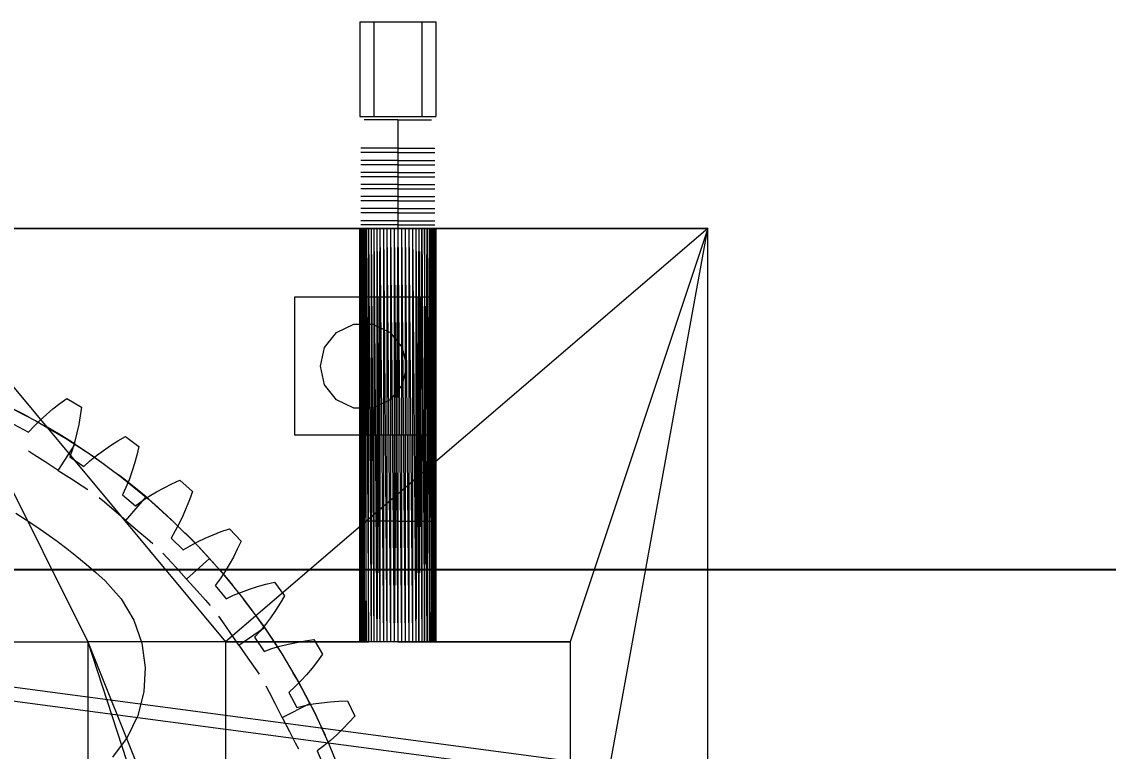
# Model space of a CAD drawing. Header units: millimetres. Extents: x -191664 to 191490, y -197311 to 10263.
# Drawn here: x 26310 to 26941, y 1876 to 2300 of the extents above; entities that cross this region are included whole.
import ezdxf

# ---------------------------------------------------------------- set-up
doc = ezdxf.new("R2010")
doc.units = ezdxf.units.MM
doc.layers.add('COTAS_P', color=1, linetype='Continuous', lineweight=0)
doc.layers.add('lateral_briquetadora', color=7, linetype='Continuous', lineweight=0)
doc.dimstyles.new('PLANTA_100', dxfattribs={"dimtxt": 250, "dimasz": 150, "dimexe": 150, "dimexo": 80, "dimgap": 100, "dimtad": 1, "dimtih": 1, "dimtoh": 1, "dimdec": 1, "dimdsep": 46, "dimcen": 0.09, "dimclrd": 1, "dimclre": 1, "dimclrt": 1, "dimadec": 0, "dimazin": 0, "dimtfac": 1, "dimtdec": 4, "dimtofl": 0, "dimtmove": 0, "dimatfit": 3, "dimfxl": 1, "dimtolj": 1, "dimtzin": 0, "dimarcsym": 0})

# ---------------------------------------------------------------- blocks, each defined once
blk = doc.blocks.new('*D8')
at = {"layer": 'COTAS_P', "color": 1, "lineweight": -2, "transparency": 16777216}
for p, q in [((25128.19, 1262), (25128.19, 2132)), ((27628.19, 1262), (27628.19, 2132)), ((25278.19, 1982), (27478.19, 1982))]:
    blk.add_line(p, q, dxfattribs=at)
at = {"layer": 'COTAS_P', "color": 1, "transparency": 16777216}
for points in [[(25278.19, 2007), (25278.19, 1957), (25128.19, 1982)], [(27478.19, 2007), (27478.19, 1957), (27628.19, 1982)]]:
    blk.add_solid(points, dxfattribs=at)
at = {"layer": 'Defpoints', "color": 0, "transparency": 16777216}
for p in [(27628.19, 1982), (25128.19, 1182), (27628.19, 1182)]:
    blk.add_point(p, dxfattribs=at)

msp = doc.modelspace()

# ---------------------------------------------------------------- linework, layer by layer
at = {"layer": 'lateral_briquetadora', "color": 9, "true_color": 0xb9c3c2}
for p, q in [((26506.19, 2300), (26550.19, 2300)), ((26506.19, 2300), (26506.19, 2245)), ((26514.19, 2300), (26542.19, 2300)), ((26514.19, 2300), (26514.19, 2245)), ((26542.19, 2300), (26542.19, 2245)), ((26550.19, 2300), (26550.19, 2245)), ((26506.19, 2245), (26550.19, 2245)), ((26512.55, 2243), (26508.69, 2243)), ((26519.51, 2243), (26512.55, 2243)), ((26514.19, 2245), (26542.19, 2245)), ((26528.19, 2243), (26519.51, 2243)), ((26528.19, 2243), (26528.19, 2226.5)), ((26528.19, 2243), (26536.86, 2243)), ((26536.86, 2243), (26543.82, 2243)), ((26543.82, 2243), (26547.69, 2243)), ((26510.99, 2226.5), (26506.74, 2226.5)), ((26510.99, 2224), (26506.74, 2224)), ((26512.55, 2226.5), (26508.69, 2226.5)), ((26512.55, 2224), (26508.69, 2224)), ((26518.64, 2226.5), (26510.99, 2226.5)), ((26518.64, 2224), (26510.99, 2224)), ((26519.51, 2226.5), (26512.55, 2226.5)), ((26519.51, 2224), (26512.55, 2224)), ((26528.19, 2226.5), (26518.64, 2226.5)), ((26528.19, 2224), (26518.64, 2224)), ((26528.19, 2226.5), (26519.51, 2226.5)), ((26528.19, 2224), (26519.51, 2224)), ((26528.19, 2226.5), (26528.19, 2224)), ((26528.19, 2226.5), (26537.73, 2226.5)), ((26528.19, 2226.5), (26536.86, 2226.5)), ((26528.19, 2224), (26528.19, 2219.5)), ((26528.19, 2224), (26536.86, 2224)), ((26528.19, 2224), (26537.73, 2224)), ((26536.86, 2226.5), (26543.82, 2226.5)), ((26536.86, 2224), (26543.82, 2224)), ((26537.73, 2226.5), (26545.39, 2226.5)), ((26537.73, 2224), (26545.39, 2224)), ((26543.82, 2226.5), (26547.69, 2226.5)), ((26543.82, 2224), (26547.69, 2224)), ((26545.39, 2226.5), (26549.63, 2226.5)), ((26545.39, 2224), (26549.63, 2224)), ((26510.99, 2219.5), (26506.74, 2219.5)), ((26510.99, 2217), (26506.74, 2217)), ((26512.55, 2219.5), (26508.69, 2219.5)), ((26512.55, 2217), (26508.69, 2217)), ((26518.64, 2219.5), (26510.99, 2219.5)), ((26518.64, 2217), (26510.99, 2217)), ((26519.51, 2219.5), (26512.55, 2219.5)), ((26519.51, 2217), (26512.55, 2217)), ((26528.19, 2219.5), (26518.64, 2219.5)), ((26528.19, 2217), (26518.64, 2217)), ((26528.19, 2219.5), (26519.51, 2219.5)), ((26528.19, 2217), (26519.51, 2217)), ((26528.19, 2219.5), (26528.19, 2217)), ((26528.19, 2219.5), (26536.86, 2219.5)), ((26528.19, 2219.5), (26537.73, 2219.5)), ((26528.19, 2217), (26528.19, 2212.5)), ((26528.19, 2217), (26536.86, 2217)), ((26528.19, 2217), (26537.73, 2217)), ((26536.86, 2219.5), (26543.82, 2219.5)), ((26536.86, 2217), (26543.82, 2217)), ((26537.73, 2219.5), (26545.39, 2219.5)), ((26537.73, 2217), (26545.39, 2217)), ((26543.82, 2219.5), (26547.69, 2219.5)), ((26543.82, 2217), (26547.69, 2217)), ((26545.39, 2219.5), (26549.63, 2219.5)), ((26545.39, 2217), (26549.63, 2217)), ((26510.99, 2212.5), (26506.74, 2212.5)), ((26510.99, 2210), (26506.74, 2210)), ((26512.55, 2212.5), (26508.69, 2212.5)), ((26512.55, 2210), (26508.69, 2210)), ((26518.64, 2212.5), (26510.99, 2212.5)), ((26518.64, 2210), (26510.99, 2210)), ((26519.51, 2212.5), (26512.55, 2212.5)), ((26519.51, 2210), (26512.55, 2210)), ((26528.19, 2212.5), (26518.64, 2212.5)), ((26528.19, 2210), (26518.64, 2210)), ((26528.19, 2212.5), (26519.51, 2212.5)), ((26528.19, 2210), (26519.51, 2210)), ((26528.19, 2212.5), (26528.19, 2210)), ((26528.19, 2212.5), (26536.86, 2212.5)), ((26528.19, 2212.5), (26537.73, 2212.5)), ((26528.19, 2210), (26528.19, 2205.5)), ((26528.19, 2210), (26536.86, 2210)), ((26528.19, 2210), (26537.73, 2210)), ((26536.86, 2212.5), (26543.82, 2212.5)), ((26536.86, 2210), (26543.82, 2210)), ((26537.73, 2212.5), (26545.39, 2212.5)), ((26537.73, 2210), (26545.39, 2210)), ((26543.82, 2212.5), (26547.69, 2212.5)), ((26543.82, 2210), (26547.69, 2210)), ((26545.39, 2212.5), (26549.63, 2212.5)), ((26545.39, 2210), (26549.63, 2210)), ((26510.99, 2205.5), (26506.74, 2205.5)), ((26510.99, 2203), (26506.74, 2203)), ((26512.55, 2205.5), (26508.69, 2205.5)), ((26512.55, 2203), (26508.69, 2203)), ((26518.64, 2205.5), (26510.99, 2205.5)), ((26518.64, 2203), (26510.99, 2203)), ((26519.51, 2205.5), (26512.55, 2205.5)), ((26519.51, 2203), (26512.55, 2203)), ((26528.19, 2205.5), (26518.64, 2205.5)), ((26528.19, 2203), (26518.64, 2203)), ((26528.19, 2205.5), (26519.51, 2205.5)), ((26528.19, 2203), (26519.51, 2203)), ((26528.19, 2205.5), (26528.19, 2203)), ((26528.19, 2205.5), (26536.86, 2205.5)), ((26528.19, 2205.5), (26537.73, 2205.5)), ((26528.19, 2203), (26528.19, 2198.5)), ((26528.19, 2203), (26536.86, 2203)), ((26528.19, 2203), (26537.73, 2203)), ((26536.86, 2205.5), (26543.82, 2205.5)), ((26536.86, 2203), (26543.82, 2203)), ((26537.73, 2205.5), (26545.39, 2205.5)), ((26537.73, 2203), (26545.39, 2203)), ((26543.82, 2205.5), (26547.69, 2205.5)), ((26543.82, 2203), (26547.69, 2203)), ((26545.39, 2205.5), (26549.63, 2205.5)), ((26545.39, 2203), (26549.63, 2203)), ((26510.99, 2198.5), (26506.74, 2198.5)), ((26510.99, 2196), (26506.74, 2196)), ((26512.55, 2198.5), (26508.69, 2198.5)), ((26512.55, 2196), (26508.69, 2196)), ((26518.64, 2198.5), (26510.99, 2198.5)), ((26518.64, 2196), (26510.99, 2196)), ((26519.51, 2198.5), (26512.55, 2198.5)), ((26519.51, 2196), (26512.55, 2196)), ((26528.19, 2198.5), (26518.64, 2198.5)), ((26528.19, 2196), (26518.64, 2196)), ((26528.19, 2198.5), (26519.51, 2198.5)), ((26528.19, 2196), (26519.51, 2196)), ((26528.19, 2198.5), (26528.19, 2196)), ((26528.19, 2198.5), (26536.86, 2198.5)), ((26528.19, 2198.5), (26537.73, 2198.5)), ((26528.19, 2196), (26528.19, 2191.5)), ((26528.19, 2196), (26536.86, 2196)), ((26528.19, 2196), (26537.73, 2196)), ((26536.86, 2198.5), (26543.82, 2198.5)), ((26536.86, 2196), (26543.82, 2196)), ((26537.73, 2198.5), (26545.39, 2198.5)), ((26537.73, 2196), (26545.39, 2196)), ((26543.82, 2198.5), (26547.69, 2198.5)), ((26543.82, 2196), (26547.69, 2196)), ((26545.39, 2198.5), (26549.63, 2198.5)), ((26545.39, 2196), (26549.63, 2196)), ((26510.99, 2191.5), (26506.74, 2191.5)), ((26512.55, 2191.5), (26508.69, 2191.5)), ((26518.64, 2191.5), (26510.99, 2191.5)), ((26519.51, 2191.5), (26512.55, 2191.5)), ((26528.19, 2191.5), (26518.64, 2191.5)), ((26528.19, 2191.5), (26519.51, 2191.5)), ((26528.19, 2191.5), (26528.19, 2189)), ((26528.19, 2191.5), (26536.86, 2191.5)), ((26528.19, 2191.5), (26537.73, 2191.5)), ((26536.86, 2191.5), (26543.82, 2191.5)), ((26537.73, 2191.5), (26545.39, 2191.5)), ((26543.82, 2191.5), (26547.69, 2191.5)), ((26545.39, 2191.5), (26549.63, 2191.5)), ((26510.99, 2189), (26506.74, 2189)), ((26510.99, 2184.5), (26506.74, 2184.5)), ((26512.55, 2189), (26508.69, 2189)), ((26512.55, 2184.5), (26508.69, 2184.5)), ((26518.64, 2189), (26510.99, 2189)), ((26518.64, 2184.5), (26510.99, 2184.5)), ((26519.51, 2189), (26512.55, 2189)), ((26519.51, 2184.5), (26512.55, 2184.5)), ((26528.19, 2189), (26518.64, 2189)), ((26528.19, 2184.5), (26518.64, 2184.5)), ((26528.19, 2189), (26519.51, 2189)), ((26528.19, 2184.5), (26519.51, 2184.5)), ((26528.19, 2189), (26528.19, 2184.5)), ((26528.19, 2189), (26536.86, 2189)), ((26528.19, 2189), (26537.73, 2189)), ((26528.19, 2184.5), (26528.19, 2182)), ((26528.19, 2184.5), (26536.86, 2184.5)), ((26528.19, 2184.5), (26537.73, 2184.5)), ((26536.86, 2189), (26543.82, 2189)), ((26536.86, 2184.5), (26543.82, 2184.5)), ((26537.73, 2189), (26545.39, 2189)), ((26537.73, 2184.5), (26545.39, 2184.5)), ((26543.82, 2189), (26547.69, 2189)), ((26543.82, 2184.5), (26547.69, 2184.5)), ((26545.39, 2189), (26549.63, 2189)), ((26545.39, 2184.5), (26549.63, 2184.5)), ((26228.19, 2180), (26428.19, 1940)), ((26708.19, 2180), (26228.19, 2180)), ((26228.19, 2180), (26348.19, 1940)), ((26523.89, 2180), (26228.19, 2180)), ((26521.8, 2180), (26228.19, 2180)), ((26519.77, 2180), (26228.19, 2180)), ((26517.82, 2180), (26228.19, 2180)), ((26515.96, 2180), (26228.19, 2180)), ((26514.23, 2180), (26228.19, 2180)), ((26512.63, 2180), (26228.19, 2180)), ((26511.18, 2180), (26228.19, 2180)), ((26509.89, 2180), (26228.19, 2180)), ((26508.78, 2180), (26228.19, 2180)), ((26507.86, 2180), (26228.19, 2180)), ((26507.13, 2180), (26228.19, 2180)), ((26506.61, 2180), (26228.19, 2180)), ((26506.29, 2180), (26228.19, 2180)), ((26506.19, 2180), (26228.19, 2180)), ((26228.19, 2180), (26526.03, 2180)), ((26708.19, 2180), (26428.19, 1940)), ((26506.19, 2180), (26506.29, 1940)), ((26506.19, 1940), (26506.19, 2180)), ((26506.19, 2180), (26506.29, 2180)), ((26506.29, 2180), (26506.61, 1940)), ((26506.29, 1940), (26506.29, 2180)), ((26506.29, 2180), (26506.61, 2180)), ((26506.61, 2180), (26507.13, 1940)), ((26506.61, 1940), (26506.61, 2180)), ((26506.61, 2180), (26507.13, 2180)), ((26510.99, 2182), (26506.74, 2182)), ((26507.13, 2180), (26507.86, 1940)), ((26507.13, 1940), (26507.13, 2180)), ((26507.13, 2180), (26507.86, 2180)), ((26507.86, 2180), (26508.78, 1940)), ((26507.86, 1940), (26507.86, 2180)), ((26507.86, 2180), (26508.78, 2180)), ((26508.78, 2180), (26507.86, 1940)), ((26512.55, 2182), (26508.69, 2182)), ((26508.78, 2180), (26509.89, 1940)), ((26508.78, 1940), (26508.78, 2180)), ((26508.78, 2180), (26509.89, 2180)), ((26509.89, 2180), (26511.18, 1940)), ((26509.89, 1940), (26509.89, 2180)), ((26509.89, 2180), (26511.18, 2180)), ((26518.64, 2182), (26510.99, 2182)), ((26511.18, 2180), (26512.63, 1940)), ((26511.18, 1940), (26511.18, 2180)), ((26511.18, 2180), (26512.63, 2180)), ((26519.51, 2182), (26512.55, 2182)), ((26512.63, 2180), (26512.63, 1940)), ((26512.63, 2180), (26514.23, 1940)), ((26512.63, 2180), (26514.23, 2180)), ((26514.23, 2180), (26514.23, 1940)), ((26514.23, 2180), (26515.96, 1940)), ((26514.23, 2180), (26515.96, 2180)), ((26515.96, 2180), (26515.96, 1940)), ((26515.96, 2180), (26517.82, 1940)), ((26515.96, 2180), (26517.82, 2180)), ((26517.82, 2180), (26515.96, 1940)), ((26517.82, 2180), (26517.82, 1940)), ((26517.82, 2180), (26519.77, 1940)), ((26517.82, 2180), (26519.77, 2180)), ((26528.19, 2182), (26518.64, 2182)), ((26528.19, 2182), (26519.51, 2182)), ((26519.77, 2180), (26519.77, 1940)), ((26519.77, 2180), (26521.8, 1940)), ((26519.77, 2180), (26521.8, 2180)), ((26521.8, 2180), (26521.8, 1940)), ((26521.8, 2180), (26523.89, 1940)), ((26521.8, 2180), (26523.89, 2180)), ((26523.89, 2180), (26523.89, 1940)), ((26523.89, 2180), (26526.03, 1940)), ((26523.89, 2180), (26526.03, 2180)), ((26523.89, 2180), (26708.19, 2180)), ((26526.03, 2180), (26526.03, 1940)), ((26526.03, 2180), (26528.19, 1940)), ((26526.03, 2180), (26528.19, 2180)), ((26526.03, 2180), (26708.19, 2180)), ((26528.19, 2180), (26526.03, 1940)), ((26528.19, 2182), (26528.19, 2010)), ((26528.19, 2182), (26537.73, 2182)), ((26528.19, 2182), (26536.86, 2182)), ((26528.19, 2180), (26528.19, 1940)), ((26528.19, 2180), (26530.34, 1940)), ((26528.19, 2180), (26530.34, 2180)), ((26528.19, 2180), (26708.19, 2180)), ((26530.34, 2180), (26530.34, 1940)), ((26530.34, 2180), (26532.48, 1940)), ((26530.34, 2180), (26532.48, 2180)), ((26530.34, 2180), (26708.19, 2180)), ((26532.48, 2180), (26532.48, 1940)), ((26532.48, 2180), (26534.57, 1940)), ((26532.48, 2180), (26534.57, 2180)), ((26532.48, 2180), (26708.19, 2180)), ((26534.57, 2180), (26534.57, 1940)), ((26534.57, 2180), (26536.61, 1940)), ((26534.57, 2180), (26536.61, 2180)), ((26534.57, 2180), (26708.19, 2180)), ((26536.61, 2180), (26536.61, 1940)), ((26536.61, 2180), (26538.56, 1940)), ((26536.61, 2180), (26538.56, 2180)), ((26536.61, 2180), (26708.19, 2180)), ((26536.86, 2182), (26543.82, 2182)), ((26537.73, 2182), (26545.39, 2182)), ((26538.56, 2180), (26538.56, 1940)), ((26540.41, 2180), (26538.56, 1940)), ((26538.56, 2180), (26540.41, 2180)), ((26538.56, 2180), (26708.19, 2180)), ((26538.56, 2180), (26540.41, 1940)), ((26540.41, 2180), (26540.41, 1940)), ((26540.41, 1940), (26542.14, 2180)), ((26540.41, 2180), (26542.14, 2180)), ((26540.41, 2180), (26708.19, 2180)), ((26540.41, 2180), (26542.14, 1940)), ((26542.14, 2180), (26542.14, 1940)), ((26542.14, 2180), (26543.74, 1940)), ((26542.14, 2180), (26543.74, 2180)), ((26542.14, 2180), (26708.19, 2180)), ((26543.74, 2180), (26543.74, 1940)), ((26543.74, 1940), (26545.19, 2180)), ((26543.74, 2180), (26545.19, 2180)), ((26708.19, 2180), (26543.74, 2180)), ((26545.19, 1940), (26543.74, 2180)), ((26543.82, 2182), (26547.69, 2182)), ((26545.19, 2180), (26545.19, 1940)), ((26545.19, 2180), (26546.48, 1940)), ((26545.19, 2180), (26546.48, 2180)), ((26708.19, 2180), (26545.19, 2180)), ((26545.39, 2182), (26549.63, 2182)), ((26546.48, 2180), (26547.59, 1940)), ((26546.48, 1940), (26546.48, 2180)), ((26546.48, 2180), (26547.59, 2180)), ((26708.19, 2180), (26546.48, 2180)), ((26547.59, 2180), (26547.59, 1940)), ((26547.59, 1940), (26548.51, 2180)), ((26547.59, 2180), (26548.51, 2180)), ((26708.19, 2180), (26547.59, 2180)), ((26548.51, 1940), (26547.59, 2180)), ((26548.51, 2180), (26548.51, 1940)), ((26548.51, 2180), (26549.24, 1940)), ((26548.51, 2180), (26549.24, 2180)), ((26708.19, 2180), (26548.51, 2180)), ((26549.24, 2180), (26549.24, 1940)), ((26549.24, 1940), (26549.76, 2180)), ((26549.24, 2180), (26549.76, 2180)), ((26708.19, 2180), (26549.24, 2180)), ((26549.76, 1940), (26549.24, 2180)), ((26549.76, 2180), (26549.76, 1940)), ((26549.76, 2180), (26550.08, 1940)), ((26549.76, 2180), (26550.08, 2180)), ((26708.19, 2180), (26549.76, 2180)), ((26550.08, 2180), (26550.08, 1940)), ((26550.08, 1940), (26550.19, 2180)), ((26550.08, 2180), (26550.19, 2180)), ((26708.19, 2180), (26550.08, 2180)), ((26550.08, 2180), (26550.19, 1940)), ((26550.19, 2180), (26550.19, 1940)), ((26550.19, 2180), (26708.19, 2180)), ((26708.19, 2180), (26628.19, 1940)), ((26628.19, 1740), (26708.19, 2180)), ((26708.19, 1320), (26708.19, 2180)), ((26468.19, 2140), (26468.19, 2060)), ((26548.19, 2140), (26468.19, 2140)), ((26548.19, 2140), (26548.19, 2060)), ((26492.6, 2119.55), (26502.62, 2124.37)), ((26502.62, 2124.37), (26513.75, 2124.37)), ((26513.75, 2124.37), (26523.77, 2119.55)), ((26485.66, 2110.85), (26492.6, 2119.55)), ((26523.77, 2119.55), (26530.71, 2110.85)), ((26483.19, 2100), (26485.66, 2110.85)), ((26530.71, 2110.85), (26533.19, 2100)), ((26485.66, 2089.15), (26483.19, 2100)), ((26533.19, 2100), (26530.71, 2089.15)), ((26492.6, 2080.45), (26485.66, 2089.15)), ((26530.71, 2089.15), (26523.77, 2080.45)), ((26300.37, 2077.44), (26318, 2068.26)), ((26327.91, 2075.17), (26331.89, 2078.29)), ((26331.89, 2078.29), (26336.01, 2081.32)), ((26336.01, 2081.32), (26344.47, 2076.25)), ((26344.47, 2076.25), (26343.74, 2071.19)), ((26502.62, 2075.63), (26492.6, 2080.45)), ((26523.77, 2080.45), (26513.75, 2075.63)), ((26304.09, 2075.6), (26310.59, 2072.26)), ((26310.59, 2072.26), (26314.17, 2070.35)), ((26320.44, 2068.63), (26324.09, 2071.95)), ((26324.09, 2071.95), (26327.91, 2075.17)), ((26343.74, 2071.19), (26342.86, 2066.21)), ((26513.75, 2075.63), (26502.62, 2075.63)), ((26305.02, 2066.28), (26313.71, 2061.64)), ((26313.71, 2061.64), (26316.97, 2065.19)), ((26316.97, 2065.19), (26320.44, 2068.63)), ((26318, 2068.26), (26335.15, 2058.21)), ((26326.76, 2063.27), (26323.25, 2065.31)), ((26342.86, 2066.21), (26341.82, 2061.32)), ((26333.03, 2059.51), (26326.76, 2063.27)), ((26340.74, 2054.67), (26333.03, 2059.51)), ((26335.15, 2058.21), (26351.76, 2047.3)), ((26341.82, 2061.32), (26340.61, 2056.53)), ((26365.54, 2056.63), (26369.93, 2059.24)), ((26369.93, 2059.24), (26377.86, 2053.36)), ((26548.19, 2060), (26468.19, 2060)), ((26330.99, 2039.54), (26340.74, 2054.67)), ((26339.22, 2051.86), (26337.62, 2047.31)), ((26340.61, 2056.53), (26339.22, 2051.86)), ((26340.74, 2054.67), (26348.34, 2049.64)), ((26353.19, 2048.13), (26357.15, 2051.08)), ((26357.15, 2051.08), (26361.27, 2053.91)), ((26361.27, 2053.91), (26365.54, 2056.63)), ((26377.86, 2053.36), (26376.63, 2048.4)), ((26317.19, 2048.43), (26313.78, 2050.63)), ((26323.33, 2044.48), (26317.19, 2048.43)), ((26337.62, 2047.31), (26345.81, 2041.83)), ((26345.81, 2041.83), (26349.4, 2045.05)), ((26348.34, 2049.64), (26354.36, 2045.48)), ((26349.4, 2045.05), (26353.19, 2048.13)), ((26351.76, 2047.3), (26367.79, 2035.56)), ((26354.36, 2045.48), (26357.66, 2043.12)), ((26376.63, 2048.4), (26375.27, 2043.53)), ((26330.99, 2039.54), (26323.33, 2044.48)), ((26330.99, 2039.54), (26338.65, 2034.6)), ((26373.76, 2038.76), (26372.09, 2034.12)), ((26375.27, 2043.53), (26373.76, 2038.76)), ((27123.19, 1804.95), (25376.88, 2036.78)), ((26338.65, 2034.6), (26344.79, 2030.64)), ((26369.21, 2034.46), (26366, 2036.94)), ((26367.79, 2035.56), (26383.22, 2023.03)), ((26374.94, 2029.92), (26369.21, 2034.46)), ((26372.09, 2034.12), (26370.24, 2029.6)), ((26396.9, 2031.77), (26401.53, 2033.93)), ((26401.53, 2033.93), (26408.84, 2027.31)), ((27122.14, 1797.02), (25375.83, 2028.85)), ((26344.79, 2030.64), (26348.2, 2028.44)), ((26370.24, 2029.6), (26368.2, 2025.23)), ((26381.96, 2024.1), (26374.94, 2029.92)), ((26383.78, 2024.52), (26388.01, 2027.06)), ((26388.01, 2027.06), (26392.39, 2029.48)), ((26392.39, 2029.48), (26396.9, 2031.77)), ((26408.84, 2027.31), (26407.14, 2022.49)), ((26357.79, 2021), (26354.7, 2023.62)), ((26363.36, 2016.27), (26357.79, 2021)), ((26368.2, 2025.23), (26375.82, 2018.98)), ((26370.31, 2010.38), (26381.96, 2024.1)), ((26375.82, 2018.98), (26379.71, 2021.83)), ((26379.71, 2021.83), (26383.78, 2024.52)), ((26381.96, 2024.1), (26388.84, 2018.13)), ((26383.22, 2023.03), (26397.98, 2009.73)), ((26407.14, 2022.49), (26405.3, 2017.77)), ((26306.32, 2014.6), (26312.43, 2010.75)), ((26370.31, 2010.38), (26363.36, 2016.27)), ((26388.84, 2018.13), (26394.25, 2013.22)), ((26394.25, 2013.22), (26397.22, 2010.45)), ((26403.33, 2013.18), (26401.21, 2008.72)), ((26405.3, 2017.77), (26403.33, 2013.18)), ((26312.43, 2010.75), (26318.46, 2006.77)), ((26318.46, 2006.77), (26324.4, 2002.67)), ((26370.31, 2010.38), (26377.26, 2004.48)), ((26397.98, 2009.73), (26412.06, 1995.7)), ((26401.21, 2008.72), (26398.93, 2004.4)), ((26512.55, 2010), (26508.69, 2010)), ((26519.51, 2010), (26512.55, 2010)), ((26528.19, 2010), (26519.51, 2010)), ((26528.19, 2010), (26536.86, 2010)), ((26536.86, 2010), (26543.82, 2010)), ((26543.82, 2010), (26547.69, 2010)), ((26324.4, 2002.67), (26330.26, 1998.43)), ((26377.26, 2004.48), (26382.83, 1999.75)), ((26398.93, 2004.4), (26396.48, 2000.25)), ((26407.54, 2000.35), (26404.68, 2003.23)), ((26416.37, 2000.14), (26420.96, 2002.12)), ((26420.96, 2002.12), (26425.67, 2003.95)), ((26425.67, 2003.95), (26430.5, 2005.65)), ((26430.5, 2005.65), (26437.12, 1998.34)), ((26330.26, 1998.43), (26336.02, 1994.08)), ((26336.02, 1994.08), (26341.69, 1989.6)), ((26382.83, 1999.75), (26385.92, 1997.13)), ((26396.48, 2000.25), (26403.44, 1993.29)), ((26403.44, 1993.29), (26407.59, 1995.75)), ((26412.63, 1995.1), (26407.54, 2000.35)), ((26407.59, 1995.75), (26411.91, 1998.02)), ((26411.91, 1998.02), (26416.37, 2000.14)), ((26412.06, 1995.7), (26425.4, 1980.97)), ((26418.82, 1988.42), (26412.63, 1995.1)), ((26437.12, 1998.34), (26434.95, 1993.71)), ((26341.69, 1989.6), (26347.27, 1985.01)), ((26394.46, 1988.5), (26391.74, 1991.5)), ((26399.37, 1983.08), (26394.46, 1988.5)), ((26405.49, 1976.33), (26418.82, 1988.42)), ((26418.82, 1988.42), (26424.87, 1981.6)), ((26432.66, 1989.2), (26430.25, 1984.83)), ((26434.95, 1993.71), (26432.66, 1989.2)), ((26347.27, 1985.01), (26352.74, 1980.29)), ((26405.49, 1976.33), (26399.37, 1983.08)), ((26424.87, 1981.6), (26429.6, 1976.02)), ((26430.25, 1984.83), (26427.7, 1980.59)), ((26352.74, 1980.29), (26358.12, 1975.46)), ((26358.12, 1975.46), (26367.6, 1964.87)), ((26405.49, 1976.33), (26411.61, 1969.58)), ((26425.01, 1976.52), (26422.16, 1972.63)), ((26427.7, 1980.59), (26425.01, 1976.52)), ((26425.4, 1980.97), (26437.99, 1965.59)), ((26429.6, 1976.02), (26432.18, 1972.89)), ((26411.61, 1969.58), (26416.51, 1964.17)), ((26422.16, 1972.63), (26428.41, 1965.02)), ((26432.78, 1967.06), (26437.3, 1968.9)), ((26437.3, 1968.9), (26441.95, 1970.57)), ((26441.95, 1970.57), (26446.71, 1972.08)), ((26446.71, 1972.08), (26451.58, 1973.45)), ((26451.58, 1973.45), (26456.55, 1974.67)), ((26456.55, 1974.67), (26462.42, 1966.75)), ((26367.6, 1964.87), (26374.82, 1952.63)), ((26416.51, 1964.17), (26419.24, 1961.16)), ((26428.41, 1965.02), (26432.78, 1967.06)), ((26437.99, 1965.59), (26449.78, 1949.59)), ((26441.1, 1961.53), (26438.63, 1964.76)), ((26462.42, 1966.75), (26459.81, 1962.35)), ((26445.45, 1955.66), (26441.1, 1961.53)), ((26457.1, 1958.09), (26454.26, 1953.97)), ((26459.81, 1962.35), (26457.1, 1958.09)), ((26374.82, 1952.63), (26379.53, 1939.22)), ((26426.58, 1951.49), (26424.27, 1954.82)), ((26430.74, 1945.48), (26426.58, 1951.49)), ((26450.72, 1948.23), (26445.45, 1955.66)), ((26451.31, 1950.01), (26448.24, 1946.22)), ((26454.26, 1953.97), (26451.31, 1950.01)), ((26435.92, 1937.99), (26430.74, 1945.48)), ((26435.92, 1937.99), (26450.72, 1948.23)), ((26448.24, 1946.22), (26445.02, 1942.62)), ((26449.78, 1949.59), (26460.74, 1933.01)), ((26450.72, 1948.23), (26455.82, 1940.68)), ((25908.19, 1940), (26348.19, 1940)), ((26348.19, 1940), (26348.19, 1510)), ((26348.19, 1940), (26428.19, 1740)), ((26428.19, 1940), (26348.19, 1940)), ((26348.19, 1940), (26348.19, 1504)), ((26348.19, 1940), (26428.19, 1695)), ((26379.53, 1939.22), (26381.52, 1925.15)), ((26428.19, 1940), (26428.19, 1740)), ((26512.63, 1940), (26428.19, 1940)), ((26428.19, 1940), (26511.18, 1940)), ((26514.23, 1940), (26428.19, 1940)), ((26515.96, 1940), (26428.19, 1940)), ((26428.19, 1940), (26509.89, 1940)), ((26517.82, 1940), (26428.19, 1940)), ((26428.19, 1940), (26508.78, 1940)), ((26519.77, 1940), (26428.19, 1940)), ((26428.19, 1940), (26507.86, 1940)), ((26521.8, 1940), (26428.19, 1940)), ((26428.19, 1940), (26507.13, 1940)), ((26428.19, 1940), (26506.61, 1940)), ((26523.89, 1940), (26428.19, 1940)), ((26526.03, 1940), (26428.19, 1940)), ((26428.19, 1940), (26506.29, 1940)), ((26528.19, 1940), (26428.19, 1940)), ((26428.19, 1940), (26506.19, 1940)), ((26628.19, 1940), (26428.19, 1940)), ((26435.92, 1937.99), (26441.11, 1930.49)), ((26445.02, 1942.62), (26450.49, 1934.44)), ((26455.04, 1936.03), (26459.72, 1937.43)), ((26455.82, 1940.68), (26459.78, 1934.53)), ((26459.72, 1937.43), (26464.51, 1938.63)), ((26464.51, 1938.63), (26469.4, 1939.67)), ((26469.4, 1939.67), (26474.38, 1940.55)), ((26474.38, 1940.55), (26479.44, 1941.28)), ((26479.44, 1941.28), (26484.51, 1932.82)), ((26506.29, 1940), (26506.19, 1940)), ((26506.61, 1940), (26506.29, 1940)), ((26507.13, 1940), (26506.61, 1940)), ((26507.86, 1940), (26507.13, 1940)), ((26508.78, 1940), (26507.86, 1940)), ((26509.89, 1940), (26508.78, 1940)), ((26511.18, 1940), (26509.89, 1940)), ((26512.63, 1940), (26511.18, 1940)), ((26514.23, 1940), (26512.63, 1940)), ((26515.96, 1940), (26514.23, 1940)), ((26517.82, 1940), (26515.96, 1940)), ((26519.77, 1940), (26517.82, 1940)), ((26521.8, 1940), (26519.77, 1940)), ((26523.89, 1940), (26521.8, 1940)), ((26526.03, 1940), (26523.89, 1940)), ((26528.19, 1940), (26526.03, 1940)), ((26530.34, 1940), (26528.19, 1940)), ((26528.19, 1940), (26628.19, 1940)), ((26532.48, 1940), (26530.34, 1940)), ((26530.34, 1940), (26628.19, 1940)), ((26534.57, 1940), (26532.48, 1940)), ((26532.48, 1940), (26628.19, 1940)), ((26536.61, 1940), (26534.57, 1940)), ((26534.57, 1940), (26628.19, 1940)), ((26538.56, 1940), (26536.61, 1940)), ((26536.61, 1940), (26628.19, 1940)), ((26540.41, 1940), (26538.56, 1940)), ((26538.56, 1940), (26628.19, 1940)), ((26542.14, 1940), (26540.41, 1940)), ((26540.41, 1940), (26628.19, 1940)), ((26543.74, 1940), (26542.14, 1940)), ((26542.14, 1940), (26628.19, 1940)), ((26545.19, 1940), (26543.74, 1940)), ((26543.74, 1940), (26628.19, 1940)), ((26546.48, 1940), (26545.19, 1940)), ((26545.19, 1940), (26628.19, 1940)), ((26547.59, 1940), (26546.48, 1940)), ((26546.48, 1940), (26628.19, 1940)), ((26548.51, 1940), (26547.59, 1940)), ((26547.59, 1940), (26628.19, 1940)), ((26549.24, 1940), (26548.51, 1940)), ((26548.51, 1940), (26628.19, 1940)), ((26549.76, 1940), (26549.24, 1940)), ((26549.24, 1940), (26628.19, 1940)), ((26550.08, 1940), (26549.76, 1940)), ((26549.76, 1940), (26628.19, 1940)), ((26550.19, 1940), (26550.08, 1940)), ((26550.08, 1940), (26628.19, 1940)), ((26550.19, 1940), (26628.19, 1940)), ((26628.19, 1940), (26628.19, 1740)), ((26450.49, 1934.44), (26455.04, 1936.03)), ((26459.78, 1934.53), (26461.93, 1931.09)), ((26460.74, 1933.01), (26470.85, 1915.9)), ((26484.51, 1932.82), (26481.48, 1928.7)), ((26381.52, 1925.15), (26380.73, 1910.96)), ((26441.11, 1930.49), (26445.26, 1924.49)), ((26478.36, 1924.72), (26475.14, 1920.9)), ((26481.48, 1928.7), (26478.36, 1924.72)), ((26445.26, 1924.49), (26447.57, 1921.15)), ((26469.29, 1918.67), (26467.27, 1922.19)), ((26472.84, 1912.28), (26469.29, 1918.67)), ((26475.14, 1920.9), (26471.81, 1917.25)), ((26453.59, 1910.6), (26451.73, 1914.21)), ((26468.38, 1913.78), (26464.83, 1910.52)), ((26471.81, 1917.25), (26468.38, 1913.78)), ((26470.85, 1915.9), (26480.08, 1898.3)), ((26477.1, 1904.22), (26472.84, 1912.28)), ((26380.73, 1910.96), (26377.19, 1897.2)), ((26456.92, 1904.1), (26453.59, 1910.6)), ((26464.83, 1910.52), (26469.47, 1901.84)), ((26493.84, 1905.58), (26498.95, 1905.81)), ((26498.95, 1905.81), (26503.16, 1896.9)), ((26461.09, 1896), (26456.92, 1904.1)), ((26461.09, 1896), (26477.1, 1904.22)), ((26469.47, 1901.84), (26474.15, 1902.98)), ((26474.15, 1902.98), (26478.94, 1903.91)), ((26477.1, 1904.22), (26481.17, 1896.07)), ((26478.94, 1903.91), (26483.83, 1904.64)), ((26483.83, 1904.64), (26488.8, 1905.2)), ((26488.8, 1905.2), (26493.84, 1905.58)), ((26377.19, 1897.2), (26371.04, 1884.39)), ((26461.09, 1896), (26465.25, 1887.89)), ((26480.08, 1898.3), (26488.4, 1880.26)), ((26481.17, 1896.07), (26484.3, 1889.46)), ((26499.75, 1893.09), (26496.25, 1889.44)), ((26503.16, 1896.9), (26499.75, 1893.09)), ((26465.25, 1887.89), (26468.59, 1881.39)), ((26484.3, 1889.46), (26485.98, 1885.76)), ((26496.25, 1889.44), (26492.67, 1885.95)), ((26371.04, 1884.39), (26362.5, 1873.03)), ((26468.59, 1881.39), (26470.44, 1877.78)), ((26489, 1882.64), (26485.25, 1879.53)), ((26492.67, 1885.95), (26489, 1882.64)), ((26485.25, 1879.53), (26481.39, 1876.63)), ((26481.39, 1876.63), (26485.16, 1867.53)), ((26488.4, 1880.26), (26495.8, 1861.81))]:
    msp.add_line(p, q, dxfattribs=at)

# ---------------------------------------------------------------- dimensions: what is measured, and where the dimension line sits
at = {"layer": 'COTAS_P'}
dim = msp.add_aligned_dim(p1=(25128.19, 1182), p2=(27628.19, 1182), distance=800, text='<> P', dimstyle='PLANTA_100', dxfattribs=at)
dim.commit()
dim.dimension.update_dxf_attribs({"geometry": '*D8', "text_midpoint": (26378.19, 1982)})

doc.saveas('drawing.dxf')
